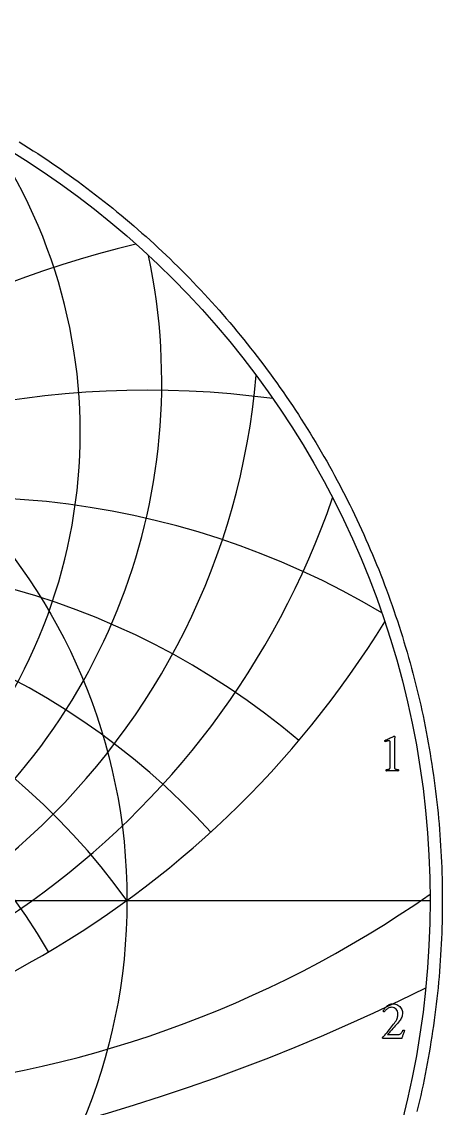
# Model space of a CAD drawing. Header units: millimetres. Extents: x -55 to 55, y -55 to 56.
# Drawn here: x 28.9 to 54.8, y -12.8 to 54 of the extents above; entities that cross this region are included whole.
import ezdxf

# ---------------------------------------------------------------- set-up
doc = ezdxf.new("R2010")
doc.units = ezdxf.units.MM
for name, color, linetype in [('CUT_OUTER', 1, 'Continuous'), ('ENGRAVE', 7, 'Continuous'), ('ENGRAVE_FINE', 8, 'Continuous'), ('TEXT', 5, 'Continuous')]:
    doc.layers.add(name, color=color, linetype=linetype)

msp = doc.modelspace()

# ---------------------------------------------------------------- linework, layer by layer
at = {"layer": 'CUT_OUTER'}
msp.add_lwpolyline([(28.7213, 46.6117), (29.0067, 46.4346), (29.2911, 46.2557), (29.5744, 46.0751), (29.8565, 45.8928), (30.1376, 45.7087), (30.4175, 45.523), (30.6962, 45.3355), (30.9738, 45.1463), (31.2502, 44.9554), (31.5255, 44.7628), (31.7996, 44.5685), (32.0724, 44.3725), (32.3441, 44.1749), (32.6145, 43.9756), (32.8838, 43.7747), (33.1517, 43.5721), (33.4185, 43.3678), (33.6839, 43.162), (33.9481, 42.9545), (34.2111, 42.7454), (34.4727, 42.5346), (34.733, 42.3223), (34.9921, 42.1084), (35.2498, 41.8929), (35.5062, 41.6758), (35.7612, 41.4572), (36.0149, 41.237), (36.2673, 41.0152), (36.5182, 40.7919), (36.7679, 40.5671), (37.0161, 40.3407), (37.2629, 40.1128), (37.5083, 39.8834), (37.7523, 39.6525), (37.9949, 39.4201), (38.2361, 39.1863), (38.4758, 38.9509), (38.7141, 38.7141), (38.9509, 38.4758), (39.1863, 38.2361), (39.4201, 37.9949), (39.6525, 37.7523), (39.8834, 37.5083), (40.1128, 37.2629), (40.3407, 37.0161), (40.5671, 36.7679), (40.7919, 36.5182), (41.0152, 36.2673), (41.237, 36.0149), (41.4572, 35.7612), (41.6758, 35.5062), (41.8929, 35.2498), (42.1084, 34.9921), (42.3223, 34.733), (42.5346, 34.4727), (42.7454, 34.2111), (42.9545, 33.9481), (43.162, 33.6839), (43.3678, 33.4185), (43.5721, 33.1517), (43.7747, 32.8838), (43.9756, 32.6145), (44.1749, 32.3441), (44.3725, 32.0724), (44.5685, 31.7996), (44.7628, 31.5255), (44.9554, 31.2502), (45.1463, 30.9738), (45.3355, 30.6962), (45.523, 30.4175), (45.7087, 30.1376), (45.8928, 29.8565), (46.0751, 29.5744), (46.2557, 29.2911), (46.4346, 29.0067), (46.6117, 28.7213), (46.787, 28.4347), (46.9606, 28.1471), (47.1325, 27.8585), (47.3025, 27.5687), (47.4708, 27.278), (47.6373, 26.9862), (47.802, 26.6934), (47.9648, 26.3996), (48.1259, 26.1048), (48.2852, 25.809), (48.4426, 25.5122), (48.5983, 25.2145), (48.7521, 24.9158), (48.904, 24.6162), (49.0542, 24.3157), (49.2024, 24.0142), (49.3488, 23.7119), (49.4934, 23.4086), (49.6361, 23.1045), (49.7769, 22.7995), (49.9159, 22.4937), (50.053, 22.187), (50.1882, 21.8794), (50.3215, 21.5711), (50.4529, 21.2619), (50.5824, 20.9519), (50.71, 20.6412), (50.8357, 20.3296), (50.9595, 20.0173), (51.0814, 19.7043), (51.2013, 19.3905), (51.3193, 19.0759), (51.4354, 18.7607), (51.5495, 18.4447), (51.6617, 18.1281), (51.772, 17.8107), (51.8803, 17.4927), (51.9867, 17.1741), (52.0911, 16.8548), (52.1935, 16.5348), (52.294, 16.2143), (52.3925, 15.8931), (52.489, 15.5713), (52.5836, 15.249), (52.6761, 14.926), (52.7667, 14.6025), (52.8553, 14.2785), (52.942, 13.9539), (53.0266, 13.6288), (53.1092, 13.3032), (53.1898, 12.977), (53.2685, 12.6504), (53.3451, 12.3233), (53.4197, 11.9958), (53.4923, 11.6678), (53.5629, 11.3393), (53.6314, 11.0105), (53.698, 10.6812), (53.7625, 10.3515), (53.825, 10.0214), (53.8855, 9.691), (53.944, 9.3602), (54.0004, 9.029), (54.0548, 8.6975), (54.1071, 8.3656), (54.1574, 8.0335), (54.2057, 7.701), (54.2519, 7.3683), (54.2961, 7.0353), (54.3383, 6.702), (54.3784, 6.3684), (54.4164, 6.0347), (54.4524, 5.7007), (54.4864, 5.3664), (54.5183, 5.032), (54.5481, 4.6974), (54.5759, 4.3626), (54.6017, 4.0277), (54.6253, 3.6926), (54.647, 3.3573), (54.6665, 3.0219), (54.6841, 2.6865), (54.6995, 2.3509), (54.7129, 2.0152), (54.7242, 1.6794), (54.7335, 1.3436), (54.7407, 1.0078), (54.7459, 0.6719), (54.749, 0.3359), (54.75, 0), (54.749, -0.3359), (54.7459, -0.6719), (54.7407, -1.0078), (54.7335, -1.3436), (54.7242, -1.6794), (54.7129, -2.0152), (54.6995, -2.3509), (54.6841, -2.6865), (54.6665, -3.0219), (54.647, -3.3573), (54.6253, -3.6926), (54.6017, -4.0277), (54.5759, -4.3626), (54.5481, -4.6974), (54.5183, -5.032), (54.4864, -5.3664), (54.4524, -5.7007), (54.4164, -6.0347), (54.3784, -6.3684), (54.3383, -6.702), (54.2961, -7.0353), (54.2519, -7.3683), (54.2057, -7.701), (54.1574, -8.0335), (54.1071, -8.3656), (54.0548, -8.6975), (54.0004, -9.029), (53.944, -9.3602), (53.8855, -9.691), (53.825, -10.0214), (53.7625, -10.3515), (53.698, -10.6812), (53.6314, -11.0105), (53.5629, -11.3393), (53.4923, -11.6678), (53.4197, -11.9958), (53.3451, -12.3233), (53.2685, -12.6504), (53.1898, -12.977)], dxfattribs=at)
at = {"layer": 'ENGRAVE'}
msp.add_lwpolyline([(-54, 0), (54, 0)], dxfattribs=at)
for radius in [54, 35.3478]:
    msp.add_circle((0, 0), radius, dxfattribs=at)
for centre, radius, start, end in [((0, 28.7545), 32.4697, 146.343028, 33.656972), ((0, 31.8877), 37.4863, 168.076059, 11.923941), ((0, 35.9396), 43.453, 184.845211, 355.154789), ((0, 41.3064), 50.7778, 199.041634, 340.958366), ((0, -25.6817), 43.6923, 36, 144), ((0, -25.6817), 43.6923, 36, 144), ((0, 48.6521), 60.1373, 211.615649, 328.384351), ((15.0301, 56.0931), 67.9839, 274.154376, 304.973846)]:
    msp.add_arc(centre, radius, start, end, dxfattribs=at)
at = {"layer": 'ENGRAVE_FINE'}
for centre, radius, start, end in [((52.0705, -25.6817), 67.9732, 103.763547, 166.510928), ((52.0705, -25.6817), 67.9732, 103.763547, 166.510928), ((36.6622, -25.6817), 57.0363, 82.274651, 162.768996), ((36.6622, -25.6817), 57.0363, 82.274651, 162.768996), ((25.2258, -25.6817), 50.4515, 59.244091, 158.750453), ((25.2258, -25.6817), 50.4515, 59.244091, 158.750453), ((15.9027, -25.6817), 46.4964, 49.785751, 154.365482), ((15.9027, -25.6817), 46.4964, 49.785751, 154.365482), ((-7.7041, -25.6817), 44.3663, 30.500929, 137.66478), ((-7.7041, -25.6817), 44.3663, 30.500929, 137.66478), ((7.7041, -25.6817), 44.3663, 42.33522, 149.499071), ((7.7041, -25.6817), 44.3663, 42.33522, 149.499071), ((0, 102.5834), 120.594, 243.541053, 296.458947)]:
    msp.add_arc(centre, radius, start, end, dxfattribs=at)
at = {"layer": 'TEXT'}
for points in [[(51.5432, 8.3453), (51.5432, 9.6909), (51.5423, 9.7239), (51.5394, 9.7513), (51.5346, 9.7732), (51.5279, 9.7896), (51.5189, 9.8016), (51.507, 9.8101), (51.4925, 9.8152), (51.4751, 9.8169), (51.4538, 9.8153), (51.4274, 9.8105), (51.3959, 9.8025), (51.3593, 9.7913), (51.3225, 9.7791), (51.2903, 9.7679), (51.2628, 9.7578), (51.2401, 9.7488), (51.2267, 9.7613), (51.2171, 9.7752), (51.2113, 9.7903), (51.2094, 9.8067), (51.2094, 9.8069), (51.2094, 9.8075), (51.2094, 9.8086), (51.2094, 9.8101), (51.2098, 9.8163), (51.2111, 9.8212), (51.2132, 9.8248), (51.2162, 9.8271), (51.284, 9.8579), (51.3512, 9.8889), (51.4177, 9.92), (51.4836, 9.9514), (51.5464, 9.9816), (51.6037, 10.0089), (51.6554, 10.0335), (51.7016, 10.0553), (51.7399, 10.0732), (51.7676, 10.086), (51.785, 10.0937), (51.7919, 10.0962), (51.7987, 10.0962), (51.8066, 10.0949), (51.8132, 10.0911), (51.8185, 10.0847), (51.8226, 10.0758), (51.8258, 10.066), (51.8285, 10.057), (51.8309, 10.049), (51.8328, 10.0417), (51.8319, 10.0365), (51.8294, 10.0209), (51.8251, 9.9948), (51.8192, 9.9583), (51.8132, 9.9122), (51.8089, 9.8573), (51.8064, 9.7938), (51.8055, 9.7215), (51.8055, 8.3453), (51.8056, 8.3085), (51.806, 8.2729), (51.8065, 8.2386), (51.8072, 8.2056), (51.8088, 8.1748), (51.8119, 8.1469), (51.8165, 8.122), (51.8226, 8.1), (51.8283, 8.0917), (51.8387, 8.0839), (51.8539, 8.0764), (51.8737, 8.0694), (51.8961, 8.0631), (51.9192, 8.0579), (51.943, 8.0537), (51.9673, 8.0506), (51.9902, 8.0484), (52.0095, 8.0468), (52.0251, 8.0459), (52.0372, 8.0455), (52.0418, 8.0374), (52.0453, 8.0268), (52.0477, 8.0136), (52.0491, 7.9978), (52.049, 7.9821), (52.047, 7.9689), (52.043, 7.9582), (52.0372, 7.9502), (51.9871, 7.9535), (51.9392, 7.9565), (51.8935, 7.9594), (51.8498, 7.9621), (51.8064, 7.9643), (51.7613, 7.9659), (51.7144, 7.9669), (51.6659, 7.9672), (51.6192, 7.9669), (51.5747, 7.9659), (51.5324, 7.9643), (51.4921, 7.9621), (51.4515, 7.9594), (51.4078, 7.9565), (51.3612, 7.9535), (51.3116, 7.9502), (51.3057, 7.9582), (51.3018, 7.9689), (51.2998, 7.9821), (51.2997, 7.9978), (51.3011, 8.0136), (51.3035, 8.0268), (51.307, 8.0374), (51.3116, 8.0455), (51.3236, 8.0459), (51.3393, 8.0468), (51.3585, 8.0484), (51.3814, 8.0506), (51.4058, 8.0537), (51.4295, 8.0579), (51.4526, 8.0631), (51.4751, 8.0694), (51.4947, 8.0764), (51.5092, 8.0839), (51.5185, 8.0917), (51.5228, 8.1), (51.529, 8.122), (51.5339, 8.1469), (51.5375, 8.1748), (51.5398, 8.2056), (51.5413, 8.2386), (51.5424, 8.2729), (51.543, 8.3085), (51.5432, 8.3453)], [(52.4307, -7.991), (52.4135, -8.0332), (52.3958, -8.0783), (52.3777, -8.1261), (52.3592, -8.1766), (52.3409, -8.2276), (52.3234, -8.2767), (52.3068, -8.3238), (52.2911, -8.3691), (52.277, -8.4098), (52.2655, -8.4432), (52.2566, -8.4694), (52.2502, -8.4883), (51.0988, -8.4883), (51.0936, -8.4844), (51.0882, -8.4794), (51.0825, -8.4733), (51.0767, -8.4662), (51.0714, -8.4588), (51.0677, -8.4521), (51.0655, -8.4461), (51.0647, -8.4406), (51.135, -8.3614), (51.2061, -8.2805), (51.2781, -8.1979), (51.3509, -8.1136), (51.4233, -8.0287), (51.494, -7.9441), (51.5629, -7.86), (51.6302, -7.7764), (51.6943, -7.6946), (51.7537, -7.6163), (51.8084, -7.5413), (51.8584, -7.4698), (51.905, -7.3972), (51.9423, -7.3293), (51.9705, -7.266), (51.9896, -7.2075), (52.0023, -7.1506), (52.0113, -7.0925), (52.0167, -7.0331), (52.0185, -6.9724), (52.0121, -6.8907), (51.9926, -6.8157), (51.9601, -6.7476), (51.9146, -6.6863), (51.8592, -6.6356), (51.7967, -6.5994), (51.7272, -6.5777), (51.6506, -6.5705), (51.5864, -6.5741), (51.5263, -6.585), (51.4705, -6.6031), (51.419, -6.6284), (51.372, -6.658), (51.3296, -6.6889), (51.2919, -6.721), (51.2589, -6.7544), (51.2308, -6.7864), (51.2078, -6.814), (51.1899, -6.8375), (51.1772, -6.8566), (51.1668, -6.8552), (51.1563, -6.8511), (51.1455, -6.8442), (51.1346, -6.8345), (51.1249, -6.8242), (51.118, -6.8153), (51.1138, -6.808), (51.1124, -6.8021), (51.1198, -6.7841), (51.1316, -6.7608), (51.1479, -6.7322), (51.1686, -6.6982), (51.1939, -6.6612), (51.2236, -6.6233), (51.2577, -6.5845), (51.2964, -6.5449), (51.3389, -6.5064), (51.3845, -6.4708), (51.4334, -6.4383), (51.4854, -6.4087), (51.5407, -6.3841), (51.5991, -6.3665), (51.6608, -6.356), (51.7256, -6.3525), (51.8038, -6.3575), (51.8785, -6.3725), (51.9495, -6.3975), (52.0168, -6.4325), (52.079, -6.4754), (52.1344, -6.5241), (52.1829, -6.5785), (52.2246, -6.6386), (52.2582, -6.7027), (52.2821, -6.7689), (52.2965, -6.8372), (52.3013, -6.9077), (52.2981, -6.9782), (52.2885, -7.0465), (52.2725, -7.1127), (52.2502, -7.1768), (52.2223, -7.2388), (52.1897, -7.2986), (52.1525, -7.3563), (52.1105, -7.4119), (52.051, -7.4846), (51.9883, -7.5596), (51.9224, -7.637), (51.8533, -7.7168), (51.7836, -7.7964), (51.7158, -7.8734), (51.6499, -7.948), (51.5859, -8.0199), (51.5261, -8.0871), (51.4727, -8.1472), (51.4256, -8.2004), (51.3849, -8.2465), (52.0458, -8.2465), (52.093, -8.2425), (52.1356, -8.2307), (52.1739, -8.211), (52.2076, -8.1834), (52.2386, -8.1478), (52.2685, -8.1038), (52.2973, -8.0515), (52.3251, -7.991), (52.33, -7.982), (52.3379, -7.9756), (52.3488, -7.9718), (52.3626, -7.9705), (52.3686, -7.971), (52.3762, -7.9722), (52.3856, -7.9744), (52.3967, -7.9773), (52.4077, -7.9808), (52.4171, -7.9842), (52.4248, -7.9876), (52.4307, -7.991)]]:
    msp.add_lwpolyline(points, close=True, dxfattribs=at)

doc.saveas('drawing.dxf')
